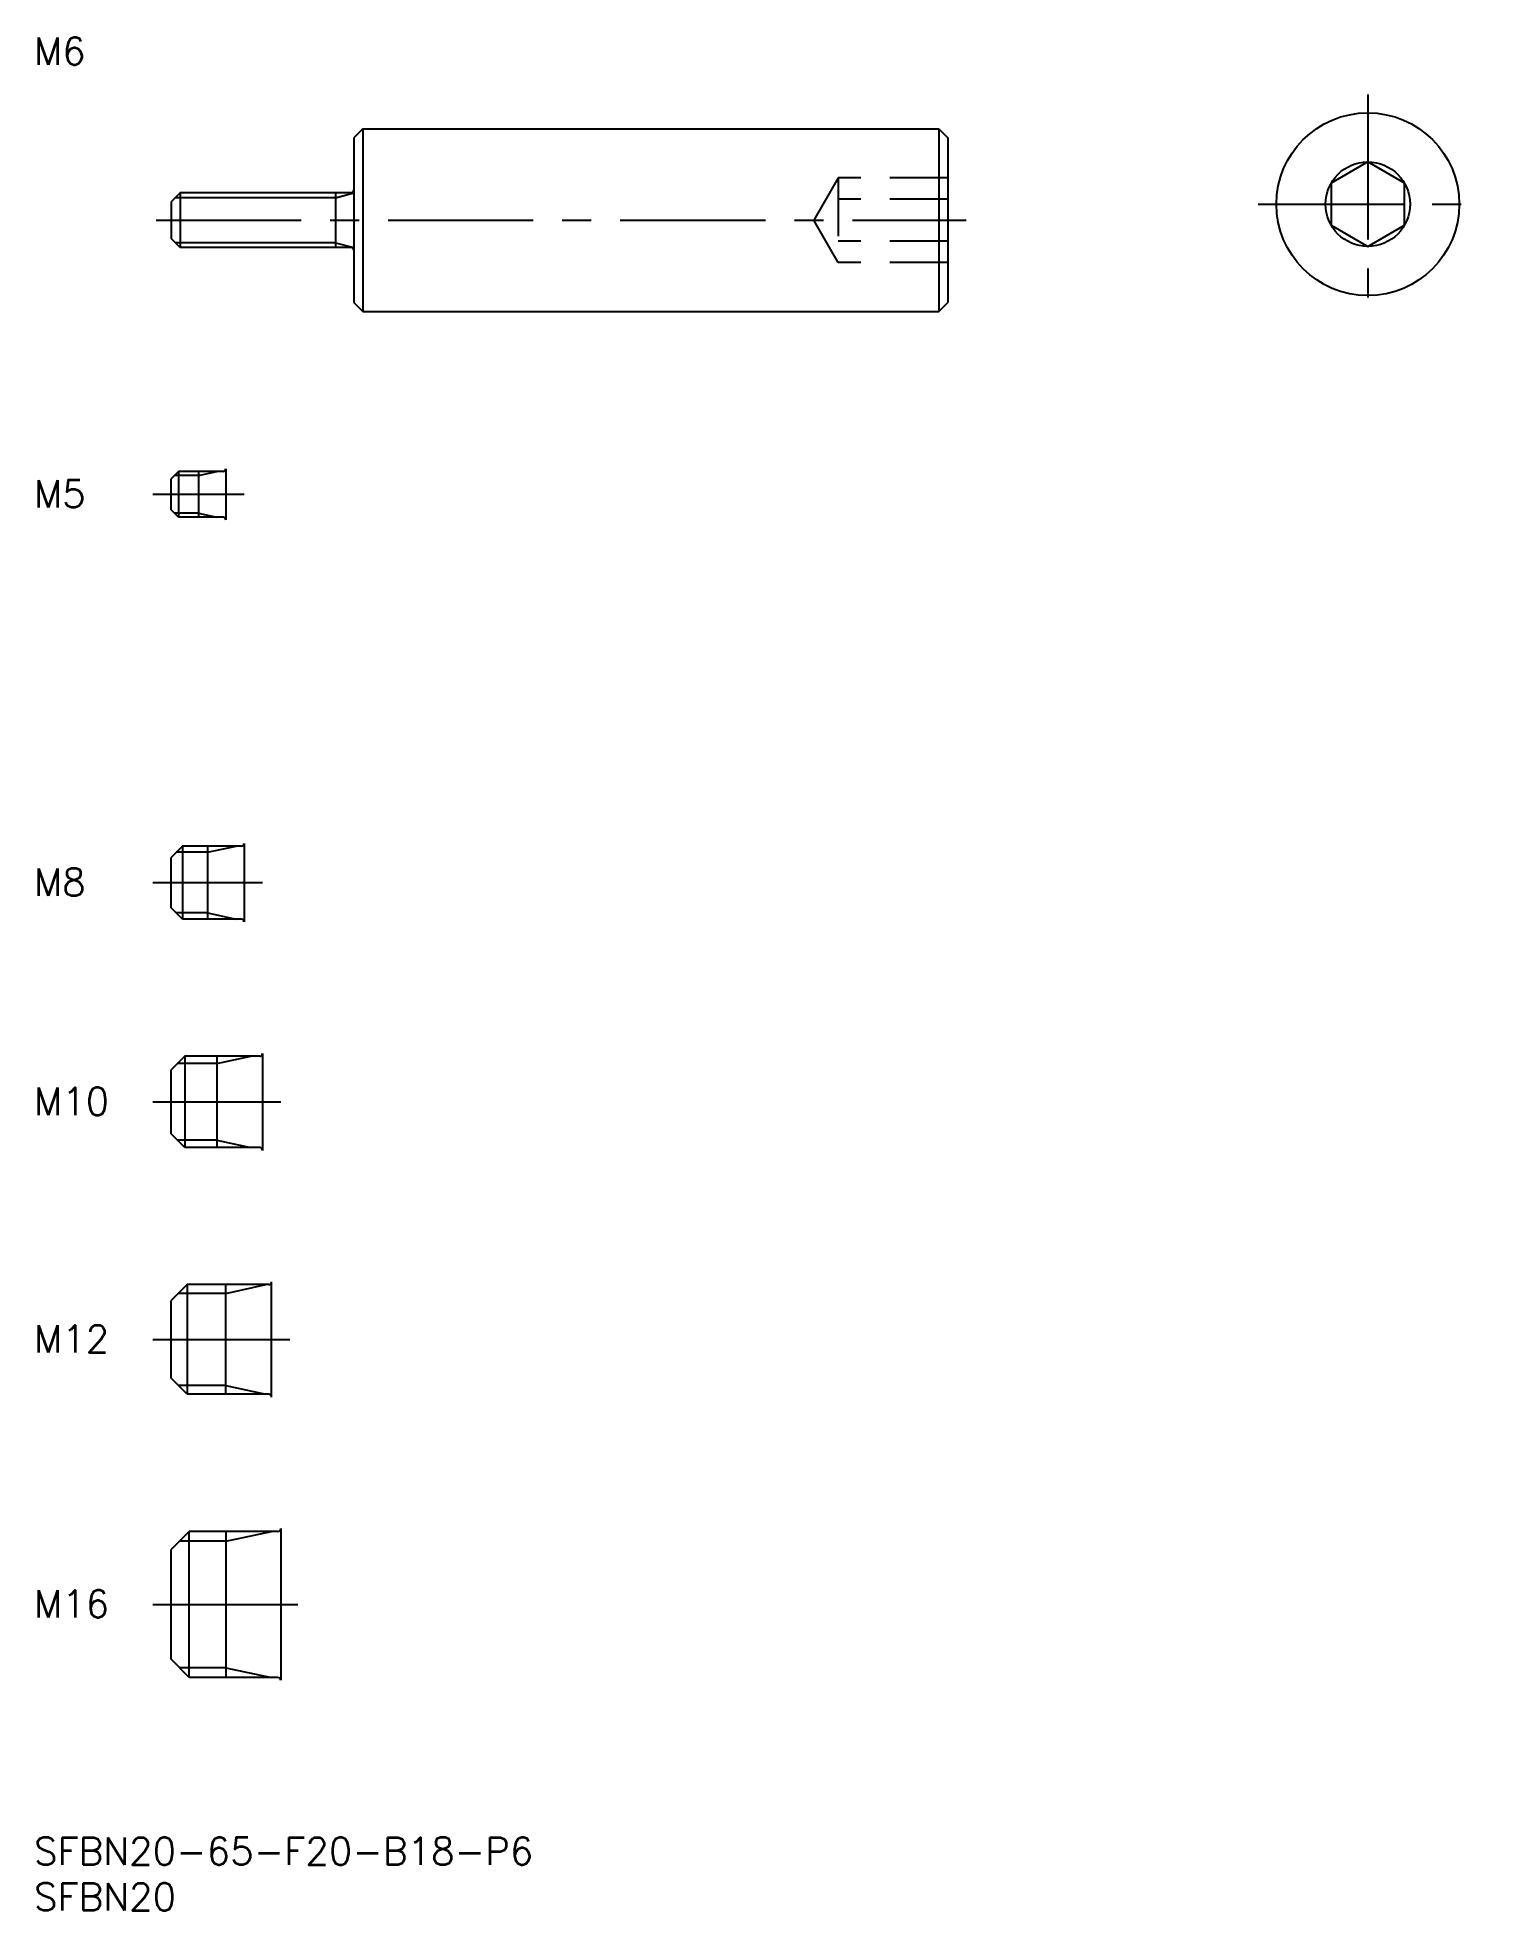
# Model space of a CAD drawing. Extents: x 0 to 158, y -8 to 197.
import ezdxf

# ---------------------------------------------------------------- set-up
doc = ezdxf.new("R2010")
doc.units = 0
doc.header["$LTSCALE"] = 0.5
doc.linetypes.add('CENTER', pattern=[50.8, 31.75, -6.35, 6.35, -6.35])
doc.linetypes.add('DASHED', pattern=[19.05, 12.7, -6.35])
for name, color, linetype in [('MSM_CENTER', 1, 'CENTER'), ('MSM_CONTINUOUS', 7, 'CONTINUOUS'), ('MSM_DASHED', 4, 'DASHED'), ('MSM_NARROW', 5, 'CONTINUOUS'), ('MSM_PART_NUMBER', 7, 'CONTINUOUS')]:
    doc.layers.add(name, color=color, linetype=linetype)
doc.styles.get("Standard").update_dxf_attribs({"font": 'txt.shx', "height": 1, "bigfont": 'bigfont.shx'})

# ---------------------------------------------------------------- blocks, each defined once
blk = doc.blocks.new('*U14')
at = {"layer": 'MSM_PART_NUMBER'}
blk.add_text('SFBN20-65-F20-B18-P6', height=3, dxfattribs=at).set_placement((0, -3))
blk = doc.blocks.new('*U15')
at = {"layer": 'MSM_PART_NUMBER'}
blk.add_text('SFBN20', height=3, dxfattribs=at).set_placement((0, -8))
blk = doc.blocks.new('*U16')
at = {"layer": 'MSM_PART_NUMBER'}
blk.add_text('M16', height=3, dxfattribs=at).set_placement((0, 24.06))
blk = doc.blocks.new('*U17')
at = {"layer": 'MSM_PART_NUMBER'}
blk.add_text('M12', height=3, dxfattribs=at).set_placement((0, 53.06))
blk = doc.blocks.new('*U18')
at = {"layer": 'MSM_PART_NUMBER'}
blk.add_text('M10', height=3, dxfattribs=at).set_placement((0, 79.06))
blk = doc.blocks.new('*U19')
at = {"layer": 'MSM_PART_NUMBER'}
blk.add_text('M8', height=3, dxfattribs=at).set_placement((0, 103.06))
blk = doc.blocks.new('*U20')
at = {"layer": 'MSM_PART_NUMBER'}
blk.add_text('M5', height=3, dxfattribs=at).set_placement((0, 145.56))
blk = doc.blocks.new('*U21')
at = {"layer": 'MSM_PART_NUMBER'}
blk.add_text('M6', height=3, dxfattribs=at).set_placement((0, 194.000001))

msp = doc.modelspace()

# ---------------------------------------------------------------- linework, layer by layer
at = {"layer": 'MSM_CENTER'}
for p, q in [((145.96, 190.75), (145.96, 166.75)), ((133.96, 178.75), (157.96, 178.75)), ((13.36, 177), (102, 177)), ((13, 147), (23, 147)), ((13, 104.5), (25, 104.5)), ((13, 80.5), (27, 80.5)), ((13, 54.5), (28, 54.5)), ((13, 25.5), (29, 25.5))]:
    msp.add_line(p, q, dxfattribs=at)
at = {"layer": 'MSM_CONTINUOUS'}
for p, q in [((36, 187), (35, 186)), ((36, 187), (99, 187)), ((36, 187), (36, 167)), ((99, 187), (99, 167)), ((99, 187), (100, 186)), ((35, 186), (35, 168)), ((100, 186), (100, 168)), ((145.96, 183.37), (141.96, 181.06)), ((149.96, 181.06), (145.96, 183.37)), ((141.96, 181.06), (141.96, 176.44)), ((149.96, 176.44), (149.96, 181.06)), ((16, 180), (15, 179)), ((15, 179), (15, 175)), ((34.7, 180), (16, 180)), ((16, 180), (16, 174)), ((33, 180), (33, 174)), ((141.96, 176.44), (145.96, 174.13)), ((145.96, 174.13), (149.96, 176.44)), ((16, 174), (15, 175)), ((34.7, 174), (16, 174)), ((35, 168), (36, 167)), ((36, 167), (99, 167)), ((99, 167), (100, 168)), ((21, 149.8), (21, 144.2)), ((15.8, 149.5), (15, 148.7)), ((15, 145.3), (15, 148.7)), ((20.7, 149.5), (15.8, 149.5)), ((15.8, 149.5), (15.8, 144.5)), ((18, 149.5), (18, 144.5)), ((15.8, 144.5), (15, 145.3)), ((20.7, 144.5), (15.8, 144.5)), ((23, 108.8), (23, 100.2)), ((16.25, 108.5), (15, 107.25)), ((15, 101.75), (15, 107.25)), ((22.7, 108.5), (16.25, 108.5)), ((16.25, 108.5), (16.25, 100.5)), ((19, 108.5), (19, 100.5)), ((16.25, 100.5), (15, 101.75)), ((22.7, 100.5), (16.25, 100.5)), ((16.5, 85.5), (15, 84)), ((24.7, 85.5), (16.5, 85.5)), ((16.5, 85.5), (16.5, 75.5)), ((20, 85.5), (20, 75.5)), ((25, 85.8), (25, 75.2)), ((15, 77), (15, 84)), ((16.5, 75.5), (15, 77)), ((24.7, 75.5), (16.5, 75.5)), ((16.75, 60.5), (15, 58.75)), ((25.7, 60.5), (16.75, 60.5)), ((16.75, 60.5), (16.75, 48.5)), ((21, 48.5), (21, 60.5)), ((26, 48.2), (26, 60.8)), ((15, 50.25), (15, 58.75)), ((16.75, 48.5), (15, 50.25)), ((25.7, 48.5), (16.75, 48.5)), ((17, 33.5), (15, 31.5)), ((26.7, 33.5), (17, 33.5)), ((17, 17.5), (17, 33.5)), ((21, 33.5), (21, 17.5)), ((27, 33.8), (27, 17.2)), ((15, 19.5), (15, 31.5)), ((17, 17.5), (15, 19.5)), ((26.7, 17.5), (17, 17.5))]:
    msp.add_line(p, q, dxfattribs=at)
for radius in [10, 4.62]:
    msp.add_circle((145.96, 178.75), radius, dxfattribs=at)
for centre, start, end in [((34.7, 180.3), 270, 0), ((34.7, 173.7), 0, 90), ((20.7, 149.8), 270, 0), ((20.7, 144.2), 0, 90), ((22.7, 108.8), 270, 0), ((22.7, 100.2), 0, 90), ((24.7, 85.8), 270, 0), ((24.7, 75.2), 0, 90), ((25.7, 60.8), 270, 0), ((25.7, 48.2), 0, 90), ((26.7, 33.8), 270, 0), ((26.7, 17.2), 0, 90)]:
    msp.add_arc(centre, 0.3, start, end, dxfattribs=at)
at = {"layer": 'MSM_DASHED'}
for p, q in [((88, 181.62), (85.33, 177)), ((100, 181.62), (88, 181.62)), ((88, 181.62), (88, 172.38)), ((100, 179.31), (88, 179.31)), ((88, 172.38), (85.33, 177)), ((100, 174.69), (88, 174.69)), ((100, 172.38), (88, 172.38))]:
    msp.add_line(p, q, dxfattribs=at)
at = {"layer": 'MSM_NARROW'}
for p, q in [((33, 179.46), (15.46, 179.46)), ((33, 179.46), (35, 180)), ((33, 174.54), (15.46, 174.54)), ((33, 174.54), (35, 174)), ((18, 149.07), (15.37, 149.07)), ((18, 149.07), (20, 149.5)), ((18, 144.93), (15.37, 144.93)), ((18, 144.93), (20, 144.5)), ((19, 107.82), (15.57, 107.82)), ((19, 107.82), (22.12, 108.5)), ((19, 101.18), (15.57, 101.18)), ((19, 101.18), (22.12, 100.5)), ((20, 84.69), (15.69, 84.69)), ((20, 84.69), (23.75, 85.5)), ((20, 76.31), (15.69, 76.31)), ((20, 76.31), (23.75, 75.5)), ((21, 59.55), (15.8, 59.55)), ((21, 59.55), (25.38, 60.5)), ((21, 49.45), (15.8, 49.45)), ((21, 49.45), (25.38, 48.5)), ((21, 32.42), (26, 33.5)), ((21, 32.42), (15.92, 32.42)), ((21, 18.58), (15.92, 18.58)), ((21, 18.58), (26, 17.5))]:
    msp.add_line(p, q, dxfattribs=at)

# ---------------------------------------------------------------- block references
at = {"layer": 'MSM_CONTINUOUS'}
for name in ['*U21', '*U20', '*U19', '*U18', '*U17', '*U16', '*U14', '*U15']:
    msp.add_blockref(name, (0, 0), dxfattribs=at)

doc.saveas('drawing.dxf')
